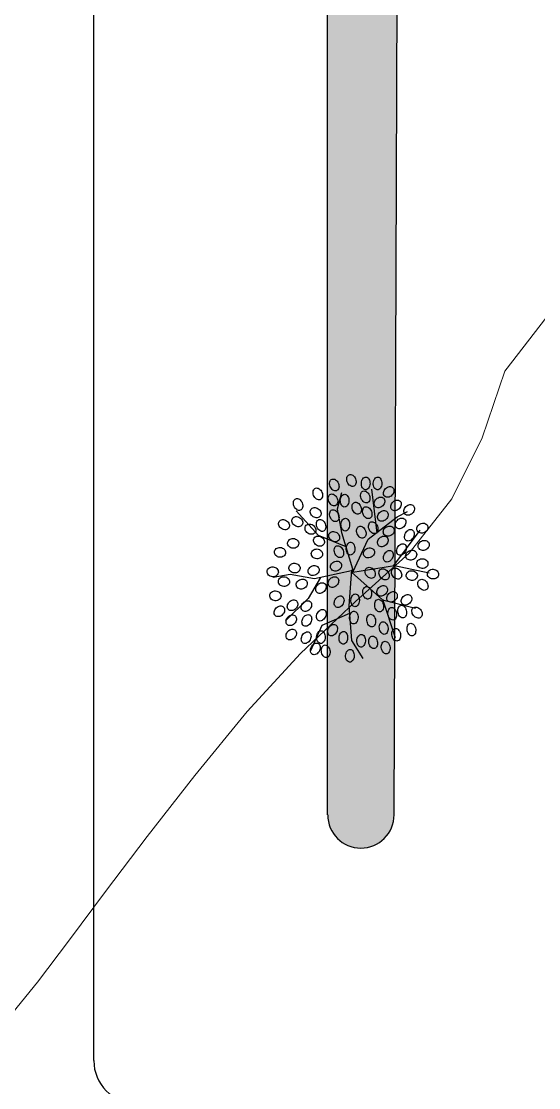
# Model space of a CAD drawing. Header units: inches. Extents: x 203 to 1065, y -1127 to 921.
# Drawn here: x 607.18 to 619.35, y 648.27 to 673.34 of the extents above; entities that cross this region are included whole.
import ezdxf

# ---------------------------------------------------------------- set-up
doc = ezdxf.new("R2010")
doc.units = ezdxf.units.IN
doc.header["$MEASUREMENT"] = 0
for name, color, linetype in [('calle', 3, 'Continuous'), ('CURVAS', 32, 'Continuous'), ('Vegetación', 102, 'Continuous')]:
    doc.layers.add(name, color=color, linetype=linetype)

# ---------------------------------------------------------------- blocks, each defined once
blk = doc.blocks.new('RB31')
for points in [[(-0.1644, 0.4265, 0.124565), (-0.1555, 0.4293, 0.105746), (-0.1475, 0.437, 0.086824), (-0.1428, 0.4474, 0.076963), (-0.1416, 0.4602, 0.076963), (-0.1443, 0.4728, 0.086824), (-0.1502, 0.4826, 0.105746), (-0.159, 0.4892, 0.124565), (-0.1682, 0.491, 0.124565), (-0.1772, 0.4882, 0.105746), (-0.1851, 0.4805, 0.086824), (-0.1898, 0.4701, 0.076963), (-0.191, 0.4573, 0.076963), (-0.1883, 0.4447, 0.086824), (-0.1825, 0.4349, 0.105746), (-0.1737, 0.4282, 0.124565)], [(-0.0961, 0.4265, 0.124565), (-0.0871, 0.4293, 0.105746), (-0.0792, 0.437, 0.086824), (-0.0745, 0.4474, 0.076963), (-0.0733, 0.4602, 0.076963), (-0.076, 0.4728, 0.086824), (-0.0818, 0.4826, 0.105746), (-0.0906, 0.4892, 0.124565), (-0.0999, 0.491, 0.124565), (-0.1088, 0.4882, 0.105746), (-0.1168, 0.4805, 0.086824), (-0.1215, 0.4701, 0.076963), (-0.1227, 0.4573, 0.076963), (-0.12, 0.4447, 0.086824), (-0.1141, 0.4349, 0.105746), (-0.1053, 0.4282, 0.124565)], [(-0.0332, 0.4465, 0.124565), (-0.0243, 0.4435, 0.105746), (-0.0134, 0.445, 0.086824), (-0.0035, 0.4507, 0.076963), (0.0051, 0.4604, 0.076963), (0.0103, 0.4721, 0.086824), (0.0113, 0.4835, 0.105746), (0.0081, 0.4941, 0.124565), (0.0016, 0.5009, 0.124565), (-0.0073, 0.5039, 0.105746), (-0.0182, 0.5024, 0.086824), (-0.0281, 0.4967, 0.076963), (-0.0366, 0.4871, 0.076963), (-0.0419, 0.4753, 0.086824), (-0.0429, 0.4639, 0.105746), (-0.0397, 0.4534, 0.124565)], [(-0.2034, 0.3982, 0.124565), (-0.2004, 0.4072, 0.105746), (-0.2019, 0.4181, 0.086824), (-0.2076, 0.428, 0.076963), (-0.2173, 0.4365, 0.076963), (-0.229, 0.4417, 0.086824), (-0.2404, 0.4427, 0.105746), (-0.251, 0.4395, 0.124565), (-0.2578, 0.4331, 0.124565), (-0.2608, 0.4242, 0.105746), (-0.2593, 0.4132, 0.086824), (-0.2536, 0.4033, 0.076963), (-0.244, 0.3948, 0.076963), (-0.2322, 0.3896, 0.086824), (-0.2208, 0.3886, 0.105746), (-0.2103, 0.3918, 0.124565)], [(0.0655, 0.4237, 0.124565), (0.0744, 0.4207, 0.105746), (0.0853, 0.4222, 0.086824), (0.0952, 0.4279, 0.076963), (0.1038, 0.4376, 0.076963), (0.109, 0.4494, 0.086824), (0.11, 0.4607, 0.105746), (0.1068, 0.4713, 0.124565), (0.1003, 0.4782, 0.124565), (0.0914, 0.4811, 0.105746), (0.0805, 0.4796, 0.086824), (0.0706, 0.4739, 0.076963), (0.0621, 0.4643, 0.076963), (0.0569, 0.4525, 0.086824), (0.0558, 0.4411, 0.105746), (0.059, 0.4306, 0.124565)], [(0.1604, 0.3781, 0.124565), (0.1693, 0.3752, 0.105746), (0.1802, 0.3767, 0.086824), (0.1901, 0.3824, 0.076963), (0.1987, 0.392, 0.076963), (0.2039, 0.4038, 0.086824), (0.2049, 0.4152, 0.105746), (0.2017, 0.4257, 0.124565), (0.1952, 0.4326, 0.124565), (0.1863, 0.4356, 0.105746), (0.1754, 0.4341, 0.086824), (0.1655, 0.4284, 0.076963), (0.157, 0.4187, 0.076963), (0.1518, 0.4069, 0.086824), (0.1507, 0.3956, 0.105746), (0.1539, 0.385, 0.124565)], [(-0.1503, 0.3451, 0.124565), (-0.1473, 0.354, 0.105746), (-0.1488, 0.3649, 0.086824), (-0.1545, 0.3748, 0.076963), (-0.1641, 0.3833, 0.076963), (-0.1759, 0.3885, 0.086824), (-0.1873, 0.3896, 0.105746), (-0.1978, 0.3864, 0.124565), (-0.2047, 0.3799, 0.124565), (-0.2077, 0.371, 0.105746), (-0.2062, 0.3601, 0.086824), (-0.2005, 0.3502, 0.076963), (-0.1908, 0.3416, 0.076963), (-0.1791, 0.3364, 0.086824), (-0.1677, 0.3354, 0.105746), (-0.1571, 0.3386, 0.124565)], [(-0.1129, 0.3629, 0.124565), (-0.104, 0.36, 0.105746), (-0.0931, 0.3615, 0.086824), (-0.0832, 0.3672, 0.076963), (-0.0747, 0.3768, 0.076963), (-0.0695, 0.3886, 0.086824), (-0.0684, 0.4, 0.105746), (-0.0717, 0.4105, 0.124565), (-0.0781, 0.4174, 0.124565), (-0.087, 0.4204, 0.105746), (-0.0979, 0.4189, 0.086824), (-0.1079, 0.4132, 0.076963), (-0.1164, 0.4035, 0.076963), (-0.1216, 0.3917, 0.086824), (-0.1226, 0.3804, 0.105746), (-0.1194, 0.3698, 0.124565)], [(0.0254, 0.3391, 0.124565), (0.0344, 0.342, 0.105746), (0.0423, 0.3496, 0.086824), (0.047, 0.36, 0.076963), (0.0482, 0.3728, 0.076963), (0.0455, 0.3854, 0.086824), (0.0396, 0.3952, 0.105746), (0.0308, 0.4019, 0.124565), (0.0216, 0.4037, 0.124565), (0.0126, 0.4008, 0.105746), (0.0047, 0.3932, 0.086824), (0, 0.3827, 0.076963), (-0.0012, 0.3699, 0.076963), (0.0015, 0.3573, 0.086824), (0.0074, 0.3475, 0.105746), (0.0162, 0.3409, 0.124565)], [(0.0731, 0.3478, 0.124565), (0.082, 0.3448, 0.105746), (0.0929, 0.3463, 0.086824), (0.1028, 0.352, 0.076963), (0.1113, 0.3616, 0.076963), (0.1166, 0.3734, 0.086824), (0.1176, 0.3848, 0.105746), (0.1144, 0.3953, 0.124565), (0.1079, 0.4022, 0.124565), (0.099, 0.4052, 0.105746), (0.0881, 0.4037, 0.086824), (0.0782, 0.398, 0.076963), (0.0696, 0.3883, 0.076963), (0.0644, 0.3766, 0.086824), (0.0634, 0.3652, 0.105746), (0.0666, 0.3546, 0.124565)], [(0.2743, 0.325, 0.124565), (0.2832, 0.322, 0.105746), (0.2941, 0.3235, 0.086824), (0.304, 0.3292, 0.076963), (0.3126, 0.3388, 0.076963), (0.3178, 0.3506, 0.086824), (0.3188, 0.362, 0.105746), (0.3156, 0.3725, 0.124565), (0.3091, 0.3794, 0.124565), (0.3002, 0.3824, 0.105746), (0.2893, 0.3809, 0.086824), (0.2794, 0.3752, 0.076963), (0.2708, 0.3655, 0.076963), (0.2656, 0.3538, 0.086824), (0.2646, 0.3424, 0.105746), (0.2678, 0.3318, 0.124565)], [(-0.3211, 0.3071, 0.124565), (-0.3181, 0.316, 0.105746), (-0.3196, 0.3269, 0.086824), (-0.3253, 0.3368, 0.076963), (-0.335, 0.3454, 0.076963), (-0.3467, 0.3506, 0.086824), (-0.3581, 0.3516, 0.105746), (-0.3687, 0.3484, 0.124565), (-0.3755, 0.3419, 0.124565), (-0.3785, 0.333, 0.105746), (-0.377, 0.3221, 0.086824), (-0.3713, 0.3122, 0.076963), (-0.3617, 0.3037, 0.076963), (-0.3499, 0.2985, 0.086824), (-0.3385, 0.2974, 0.105746), (-0.3279, 0.3006, 0.124565)], [(-0.2452, 0.3299, 0.124565), (-0.2422, 0.3388, 0.105746), (-0.2437, 0.3497, 0.086824), (-0.2494, 0.3596, 0.076963), (-0.259, 0.3682, 0.076963), (-0.2708, 0.3734, 0.086824), (-0.2822, 0.3744, 0.105746), (-0.2927, 0.3712, 0.124565), (-0.2996, 0.3647, 0.124565), (-0.3026, 0.3558, 0.105746), (-0.3011, 0.3449, 0.086824), (-0.2954, 0.335, 0.076963), (-0.2857, 0.3264, 0.076963), (-0.274, 0.3212, 0.086824), (-0.2626, 0.3202, 0.105746), (-0.252, 0.3234, 0.124565)], [(-0.1243, 0.2832, 0.124565), (-0.1154, 0.2802, 0.105746), (-0.1045, 0.2817, 0.086824), (-0.0946, 0.2874, 0.076963), (-0.0861, 0.2971, 0.076963), (-0.0809, 0.3088, 0.086824), (-0.0798, 0.3202, 0.105746), (-0.083, 0.3308, 0.124565), (-0.0895, 0.3376, 0.124565), (-0.0984, 0.3406, 0.105746), (-0.1093, 0.3391, 0.086824), (-0.1192, 0.3334, 0.076963), (-0.1278, 0.3238, 0.076963), (-0.133, 0.312, 0.086824), (-0.134, 0.3006, 0.105746), (-0.1308, 0.29, 0.124565)], [(-0.0636, 0.306, 0.124565), (-0.0547, 0.303, 0.105746), (-0.0437, 0.3045, 0.086824), (-0.0338, 0.3102, 0.076963), (-0.0253, 0.3198, 0.076963), (-0.0201, 0.3316, 0.086824), (-0.0191, 0.343, 0.105746), (-0.0223, 0.3536, 0.124565), (-0.0287, 0.3604, 0.124565), (-0.0377, 0.3634, 0.105746), (-0.0486, 0.3619, 0.086824), (-0.0585, 0.3562, 0.076963), (-0.067, 0.3465, 0.076963), (-0.0722, 0.3348, 0.086824), (-0.0732, 0.3234, 0.105746), (-0.07, 0.3128, 0.124565)], [(0.0655, 0.268, 0.124565), (0.0744, 0.265, 0.105746), (0.0853, 0.2665, 0.086824), (0.0952, 0.2722, 0.076963), (0.1038, 0.2819, 0.076963), (0.109, 0.2936, 0.086824), (0.11, 0.305, 0.105746), (0.1068, 0.3156, 0.124565), (0.1003, 0.3224, 0.124565), (0.0914, 0.3254, 0.105746), (0.0805, 0.3239, 0.086824), (0.0706, 0.3182, 0.076963), (0.0621, 0.3086, 0.076963), (0.0569, 0.2968, 0.086824), (0.0558, 0.2854, 0.105746), (0.059, 0.2749, 0.124565)], [(0.1598, 0.2988, 0.124565), (0.1653, 0.2911, 0.105746), (0.175, 0.2859, 0.086824), (0.1864, 0.2847, 0.076963), (0.1989, 0.2875, 0.076963), (0.2101, 0.2939, 0.086824), (0.2176, 0.3026, 0.105746), (0.2212, 0.313, 0.124565), (0.22, 0.3223, 0.124565), (0.2146, 0.33, 0.105746), (0.2048, 0.3352, 0.086824), (0.1935, 0.3364, 0.076963), (0.1809, 0.3336, 0.076963), (0.1698, 0.3271, 0.086824), (0.1623, 0.3185, 0.105746), (0.1586, 0.3081, 0.124565)], [(-0.2717, 0.2387, 0.124565), (-0.2688, 0.2476, 0.105746), (-0.2703, 0.2586, 0.086824), (-0.276, 0.2685, 0.076963), (-0.2856, 0.277, 0.076963), (-0.2974, 0.2822, 0.086824), (-0.3088, 0.2832, 0.105746), (-0.3193, 0.28, 0.124565), (-0.3262, 0.2736, 0.124565), (-0.3292, 0.2647, 0.105746), (-0.3276, 0.2537, 0.086824), (-0.322, 0.2438, 0.076963), (-0.3123, 0.2353, 0.076963), (-0.3005, 0.2301, 0.086824), (-0.2891, 0.2291, 0.105746), (-0.2786, 0.2323, 0.124565)], [(-0.1692, 0.2767, 0.124565), (-0.1663, 0.2856, 0.105746), (-0.1678, 0.2965, 0.086824), (-0.1735, 0.3065, 0.076963), (-0.1831, 0.315, 0.076963), (-0.1949, 0.3202, 0.086824), (-0.2063, 0.3212, 0.105746), (-0.2168, 0.318, 0.124565), (-0.2237, 0.3116, 0.124565), (-0.2267, 0.3026, 0.105746), (-0.2251, 0.2917, 0.086824), (-0.2195, 0.2818, 0.076963), (-0.2098, 0.2733, 0.076963), (-0.198, 0.2681, 0.086824), (-0.1867, 0.2671, 0.105746), (-0.1761, 0.2703, 0.124565)], [(0.0216, 0.2176, 0.124565), (0.0306, 0.2204, 0.105746), (0.0385, 0.2281, 0.086824), (0.0432, 0.2385, 0.076963), (0.0444, 0.2513, 0.076963), (0.0417, 0.2639, 0.086824), (0.0358, 0.2737, 0.105746), (0.027, 0.2803, 0.124565), (0.0178, 0.2821, 0.124565), (0.0088, 0.2793, 0.105746), (0.0009, 0.2716, 0.086824), (-0.0038, 0.2612, 0.076963), (-0.005, 0.2484, 0.076963), (-0.0023, 0.2358, 0.086824), (0.0036, 0.226, 0.105746), (0.0124, 0.2193, 0.124565)], [(0.1414, 0.2186, 0.124565), (0.1503, 0.2156, 0.105746), (0.1612, 0.2171, 0.086824), (0.1712, 0.2228, 0.076963), (0.1797, 0.2325, 0.076963), (0.1849, 0.2443, 0.086824), (0.1859, 0.2556, 0.105746), (0.1827, 0.2662, 0.124565), (0.1763, 0.2731, 0.124565), (0.1673, 0.276, 0.105746), (0.1564, 0.2745, 0.086824), (0.1465, 0.2688, 0.076963), (0.138, 0.2592, 0.076963), (0.1328, 0.2474, 0.086824), (0.1318, 0.236, 0.105746), (0.135, 0.2255, 0.124565)], [(0.2661, 0.2532, 0.124565), (0.2716, 0.2455, 0.105746), (0.2813, 0.2403, 0.086824), (0.2927, 0.2391, 0.076963), (0.3052, 0.2419, 0.076963), (0.3164, 0.2484, 0.086824), (0.3239, 0.257, 0.105746), (0.3275, 0.2674, 0.124565), (0.3263, 0.2767, 0.124565), (0.3208, 0.2844, 0.105746), (0.3111, 0.2896, 0.086824), (0.2998, 0.2908, 0.076963), (0.2872, 0.288, 0.076963), (0.2761, 0.2815, 0.086824), (0.2686, 0.2729, 0.105746), (0.2649, 0.2625, 0.124565)], [(0.342, 0.238, 0.124565), (0.3475, 0.2303, 0.105746), (0.3572, 0.2251, 0.086824), (0.3686, 0.2239, 0.076963), (0.3812, 0.2267, 0.076963), (0.3923, 0.2332, 0.086824), (0.3998, 0.2418, 0.105746), (0.4034, 0.2522, 0.124565), (0.4022, 0.2615, 0.124565), (0.3968, 0.2692, 0.105746), (0.387, 0.2744, 0.086824), (0.3757, 0.2756, 0.076963), (0.3631, 0.2728, 0.076963), (0.352, 0.2663, 0.086824), (0.3445, 0.2577, 0.105746), (0.3409, 0.2473, 0.124565)], [(-0.3932, 0.2239, 0.124565), (-0.3931, 0.2333, 0.105746), (-0.3979, 0.2432, 0.086824), (-0.4064, 0.2509, 0.076963), (-0.4182, 0.256, 0.076963), (-0.431, 0.2573, 0.086824), (-0.4422, 0.2548, 0.105746), (-0.4512, 0.2485, 0.124565), (-0.4557, 0.2402, 0.124565), (-0.4558, 0.2308, 0.105746), (-0.451, 0.2209, 0.086824), (-0.4425, 0.2132, 0.076963), (-0.4307, 0.2081, 0.076963), (-0.4179, 0.2068, 0.086824), (-0.4068, 0.2094, 0.105746), (-0.3977, 0.2157, 0.124565)], [(-0.3292, 0.171, 0.124565), (-0.3236, 0.1786, 0.105746), (-0.3217, 0.1895, 0.086824), (-0.324, 0.2007, 0.076963), (-0.3306, 0.2117, 0.076963), (-0.3402, 0.2203, 0.086824), (-0.3507, 0.2248, 0.105746), (-0.3617, 0.225, 0.124565), (-0.3702, 0.221, 0.124565), (-0.3758, 0.2135, 0.105746), (-0.3778, 0.2026, 0.086824), (-0.3754, 0.1914, 0.076963), (-0.3689, 0.1803, 0.076963), (-0.3593, 0.1717, 0.086824), (-0.3488, 0.1673, 0.105746), (-0.3377, 0.167, 0.124565)], [(-0.1996, 0.2087, 0.124565), (-0.1995, 0.2181, 0.105746), (-0.2043, 0.228, 0.086824), (-0.2128, 0.2357, 0.076963), (-0.2246, 0.2408, 0.076963), (-0.2374, 0.2421, 0.086824), (-0.2485, 0.2396, 0.105746), (-0.2576, 0.2333, 0.124565), (-0.2621, 0.225, 0.124565), (-0.2622, 0.2156, 0.105746), (-0.2574, 0.2057, 0.086824), (-0.2489, 0.198, 0.076963), (-0.2371, 0.1929, 0.076963), (-0.2243, 0.1916, 0.086824), (-0.2132, 0.1942, 0.105746), (-0.2041, 0.2005, 0.124565)], [(-0.1585, 0.2072, 0.124565), (-0.1496, 0.2043, 0.105746), (-0.1387, 0.2058, 0.086824), (-0.1287, 0.2114, 0.076963), (-0.1202, 0.2211, 0.076963), (-0.115, 0.2329, 0.086824), (-0.114, 0.2443, 0.105746), (-0.1172, 0.2548, 0.124565), (-0.1236, 0.2617, 0.124565), (-0.1326, 0.2646, 0.105746), (-0.1435, 0.2631, 0.086824), (-0.1534, 0.2574, 0.076963), (-0.1619, 0.2478, 0.076963), (-0.1671, 0.236, 0.086824), (-0.1681, 0.2246, 0.105746), (-0.1649, 0.2141, 0.124565)], [(-0.0902, 0.1844, 0.124565), (-0.0812, 0.1815, 0.105746), (-0.0703, 0.183, 0.086824), (-0.0604, 0.1887, 0.076963), (-0.0519, 0.1983, 0.076963), (-0.0467, 0.2101, 0.086824), (-0.0457, 0.2215, 0.105746), (-0.0489, 0.232, 0.124565), (-0.0553, 0.2389, 0.124565), (-0.0642, 0.2419, 0.105746), (-0.0752, 0.2403, 0.086824), (-0.0851, 0.2347, 0.076963), (-0.0936, 0.225, 0.076963), (-0.0988, 0.2132, 0.086824), (-0.0998, 0.2018, 0.105746), (-0.0966, 0.1913, 0.124565)], [(0.1902, 0.2152, 0.124565), (0.1957, 0.2075, 0.105746), (0.2054, 0.2023, 0.086824), (0.2167, 0.2011, 0.076963), (0.2293, 0.2039, 0.076963), (0.2404, 0.2104, 0.086824), (0.248, 0.219, 0.105746), (0.2516, 0.2294, 0.124565), (0.2504, 0.2387, 0.124565), (0.2449, 0.2464, 0.105746), (0.2352, 0.2516, 0.086824), (0.2238, 0.2528, 0.076963), (0.2113, 0.25, 0.076963), (0.2001, 0.2436, 0.086824), (0.1926, 0.2349, 0.105746), (0.189, 0.2245, 0.124565)], [(-0.4008, 0.1365, 0.124565), (-0.4007, 0.146, 0.105746), (-0.4055, 0.1559, 0.086824), (-0.414, 0.1636, 0.076963), (-0.4258, 0.1687, 0.076963), (-0.4386, 0.17, 0.086824), (-0.4497, 0.1674, 0.105746), (-0.4588, 0.1611, 0.124565), (-0.4633, 0.1529, 0.124565), (-0.4634, 0.1435, 0.105746), (-0.4586, 0.1335, 0.086824), (-0.4501, 0.1259, 0.076963), (-0.4383, 0.1208, 0.076963), (-0.4255, 0.1194, 0.086824), (-0.4144, 0.122, 0.105746), (-0.4053, 0.1283, 0.124565)], [(-0.1692, 0.1476, 0.124565), (-0.1663, 0.1565, 0.105746), (-0.1678, 0.1674, 0.086824), (-0.1735, 0.1773, 0.076963), (-0.1831, 0.1858, 0.076963), (-0.1949, 0.191, 0.086824), (-0.2063, 0.1921, 0.105746), (-0.2168, 0.1889, 0.124565), (-0.2237, 0.1824, 0.124565), (-0.2267, 0.1735, 0.105746), (-0.2251, 0.1626, 0.086824), (-0.2195, 0.1527, 0.076963), (-0.2098, 0.1441, 0.076963), (-0.198, 0.1389, 0.086824), (-0.1867, 0.1379, 0.105746), (-0.1761, 0.1411, 0.124565)], [(0.0535, 0.1772, 0.124565), (0.059, 0.1696, 0.105746), (0.0687, 0.1644, 0.086824), (0.0801, 0.1631, 0.076963), (0.0926, 0.1659, 0.076963), (0.1038, 0.1724, 0.086824), (0.1113, 0.181, 0.105746), (0.1149, 0.1914, 0.124565), (0.1137, 0.2008, 0.124565), (0.1083, 0.2084, 0.105746), (0.0985, 0.2136, 0.086824), (0.0872, 0.2148, 0.076963), (0.0746, 0.212, 0.076963), (0.0635, 0.2056, 0.086824), (0.056, 0.197, 0.105746), (0.0524, 0.1865, 0.124565)], [(0.1408, 0.1544, 0.124565), (0.1463, 0.1468, 0.105746), (0.156, 0.1416, 0.086824), (0.1674, 0.1403, 0.076963), (0.18, 0.1431, 0.076963), (0.1911, 0.1496, 0.086824), (0.1986, 0.1582, 0.105746), (0.2022, 0.1686, 0.124565), (0.201, 0.178, 0.124565), (0.1956, 0.1856, 0.105746), (0.1858, 0.1908, 0.086824), (0.1745, 0.1921, 0.076963), (0.1619, 0.1893, 0.076963), (0.1508, 0.1828, 0.086824), (0.1433, 0.1742, 0.105746), (0.1397, 0.1638, 0.124565)], [(0.2873, 0.1531, 0.124565), (0.2902, 0.1441, 0.105746), (0.2978, 0.1362, 0.086824), (0.3082, 0.1315, 0.076963), (0.3211, 0.1303, 0.076963), (0.3336, 0.133, 0.086824), (0.3435, 0.1388, 0.105746), (0.3501, 0.1476, 0.124565), (0.3519, 0.1569, 0.124565), (0.349, 0.1658, 0.105746), (0.3414, 0.1738, 0.086824), (0.331, 0.1785, 0.076963), (0.3182, 0.1797, 0.076963), (0.3056, 0.177, 0.086824), (0.2958, 0.1711, 0.105746), (0.2891, 0.1623, 0.124565)], [(-0.3287, 0.0872, 0.124565), (-0.3286, 0.0966, 0.105746), (-0.3334, 0.1065, 0.086824), (-0.3419, 0.1142, 0.076963), (-0.3537, 0.1193, 0.076963), (-0.3665, 0.1206, 0.086824), (-0.3776, 0.1181, 0.105746), (-0.3867, 0.1117, 0.124565), (-0.3912, 0.1035, 0.124565), (-0.3913, 0.0941, 0.105746), (-0.3865, 0.0842, 0.086824), (-0.378, 0.0765, 0.076963), (-0.3662, 0.0714, 0.076963), (-0.3534, 0.0701, 0.086824), (-0.3422, 0.0726, 0.105746), (-0.3332, 0.0789, 0.124565)], [(-0.2837, 0.0989, 0.124565), (-0.2781, 0.1064, 0.105746), (-0.2761, 0.1173, 0.086824), (-0.2785, 0.1285, 0.076963), (-0.285, 0.1396, 0.076963), (-0.2946, 0.1482, 0.086824), (-0.3051, 0.1526, 0.105746), (-0.3162, 0.1529, 0.124565), (-0.3247, 0.1489, 0.124565), (-0.3303, 0.1413, 0.105746), (-0.3322, 0.1304, 0.086824), (-0.3299, 0.1192, 0.076963), (-0.3233, 0.1082, 0.076963), (-0.3137, 0.0996, 0.086824), (-0.3032, 0.0951, 0.105746), (-0.2922, 0.0949, 0.124565)], [(-0.2077, 0.0647, 0.124565), (-0.2022, 0.0723, 0.105746), (-0.2002, 0.0831, 0.086824), (-0.2026, 0.0943, 0.076963), (-0.2091, 0.1054, 0.076963), (-0.2187, 0.114, 0.086824), (-0.2292, 0.1185, 0.105746), (-0.2402, 0.1187, 0.124565), (-0.2487, 0.1147, 0.124565), (-0.2543, 0.1071, 0.105746), (-0.2563, 0.0962, 0.086824), (-0.2539, 0.0851, 0.076963), (-0.2474, 0.074, 0.076963), (-0.2378, 0.0654, 0.086824), (-0.2273, 0.0609, 0.105746), (-0.2163, 0.0607, 0.124565)], [(-0.0857, 0.0986, 0.124565), (-0.0856, 0.108, 0.105746), (-0.0904, 0.1179, 0.086824), (-0.0989, 0.1256, 0.076963), (-0.1107, 0.1307, 0.076963), (-0.1235, 0.132, 0.086824), (-0.1347, 0.1294, 0.105746), (-0.1437, 0.1231, 0.124565), (-0.1482, 0.1149, 0.124565), (-0.1483, 0.1055, 0.105746), (-0.1435, 0.0956, 0.086824), (-0.135, 0.0879, 0.076963), (-0.1232, 0.0828, 0.076963), (-0.1104, 0.0815, 0.086824), (-0.0993, 0.084, 0.105746), (-0.0902, 0.0903, 0.124565)], [(-0.0088, 0.096, 0.124565), (0.0002, 0.0989, 0.105746), (0.0081, 0.1065, 0.086824), (0.0128, 0.1169, 0.076963), (0.014, 0.1298, 0.076963), (0.0113, 0.1423, 0.086824), (0.0055, 0.1522, 0.105746), (-0.0033, 0.1588, 0.124565), (-0.0126, 0.1606, 0.124565), (-0.0215, 0.1577, 0.105746), (-0.0295, 0.1501, 0.086824), (-0.0342, 0.1397, 0.076963), (-0.0354, 0.1269, 0.076963), (-0.0327, 0.1143, 0.086824), (-0.0268, 0.1045, 0.105746), (-0.018, 0.0978, 0.124565)], [(0.0389, 0.0857, 0.124565), (0.0478, 0.0827, 0.105746), (0.0588, 0.0842, 0.086824), (0.0687, 0.0899, 0.076963), (0.0772, 0.0996, 0.076963), (0.0824, 0.1113, 0.086824), (0.0834, 0.1227, 0.105746), (0.0802, 0.1333, 0.124565), (0.0738, 0.1401, 0.124565), (0.0648, 0.1431, 0.105746), (0.0539, 0.1416, 0.086824), (0.044, 0.1359, 0.076963), (0.0355, 0.1263, 0.076963), (0.0303, 0.1145, 0.086824), (0.0293, 0.1031, 0.105746), (0.0325, 0.0925, 0.124565)], [(0.1507, 0.0999, 0.124565), (0.1535, 0.0909, 0.105746), (0.1612, 0.083, 0.086824), (0.1716, 0.0783, 0.076963), (0.1844, 0.0771, 0.076963), (0.197, 0.0798, 0.086824), (0.2068, 0.0857, 0.105746), (0.2134, 0.0945, 0.124565), (0.2152, 0.1037, 0.124565), (0.2124, 0.1127, 0.105746), (0.2047, 0.1206, 0.086824), (0.1943, 0.1253, 0.076963), (0.1815, 0.1265, 0.076963), (0.1689, 0.1238, 0.086824), (0.1591, 0.1179, 0.105746), (0.1524, 0.1091, 0.124565)], [(0.3633, 0.1075, 0.124565), (0.3661, 0.0985, 0.105746), (0.3737, 0.0906, 0.086824), (0.3842, 0.0859, 0.076963), (0.397, 0.0847, 0.076963), (0.4096, 0.0874, 0.086824), (0.4194, 0.0933, 0.105746), (0.426, 0.1021, 0.124565), (0.4278, 0.1113, 0.124565), (0.425, 0.1203, 0.105746), (0.4173, 0.1282, 0.086824), (0.4069, 0.1329, 0.076963), (0.3941, 0.1341, 0.076963), (0.3815, 0.1314, 0.086824), (0.3717, 0.1255, 0.105746), (0.365, 0.1167, 0.124565)], [(-0.3922, 0.0543, 0.124565), (-0.395, 0.0633, 0.105746), (-0.4027, 0.0712, 0.086824), (-0.4131, 0.0759, 0.076963), (-0.4259, 0.0771, 0.076963), (-0.4385, 0.0744, 0.086824), (-0.4483, 0.0686, 0.105746), (-0.455, 0.0598, 0.124565), (-0.4567, 0.0505, 0.124565), (-0.4539, 0.0416, 0.105746), (-0.4462, 0.0336, 0.086824), (-0.4358, 0.0289, 0.076963), (-0.423, 0.0277, 0.076963), (-0.4104, 0.0304, 0.086824), (-0.4006, 0.0363, 0.105746), (-0.394, 0.0451, 0.124565)], [(0.0416, 0.0481, 0.124565), (0.0415, 0.0387, 0.105746), (0.0463, 0.0287, 0.086824), (0.0548, 0.0211, 0.076963), (0.0666, 0.0159, 0.076963), (0.0794, 0.0146, 0.086824), (0.0906, 0.0172, 0.105746), (0.0996, 0.0235, 0.124565), (0.1041, 0.0317, 0.124565), (0.1042, 0.0411, 0.105746), (0.0994, 0.0511, 0.086824), (0.0909, 0.0587, 0.076963), (0.0791, 0.0639, 0.076963), (0.0663, 0.0652, 0.086824), (0.0552, 0.0626, 0.105746), (0.0461, 0.0563, 0.124565)], [(0.2797, 0.0277, 0.124565), (0.2826, 0.0188, 0.105746), (0.2902, 0.0108, 0.086824), (0.3007, 0.0061, 0.076963), (0.3135, 0.0049, 0.076963), (0.3261, 0.0076, 0.086824), (0.3359, 0.0135, 0.105746), (0.3425, 0.0223, 0.124565), (0.3443, 0.0315, 0.124565), (0.3414, 0.0405, 0.105746), (0.3338, 0.0485, 0.086824), (0.3234, 0.0531, 0.076963), (0.3106, 0.0544, 0.076963), (0.298, 0.0516, 0.086824), (0.2882, 0.0458, 0.105746), (0.2815, 0.037, 0.124565)], [(-0.4529, 0.0012, 0.124565), (-0.4558, 0.0101, 0.105746), (-0.4634, 0.0181, 0.086824), (-0.4738, 0.0228, 0.076963), (-0.4866, 0.024, 0.076963), (-0.4992, 0.0213, 0.086824), (-0.509, 0.0154, 0.105746), (-0.5157, 0.0066, 0.124565), (-0.5175, -0.0026, 0.124565), (-0.5146, -0.0116, 0.105746), (-0.507, -0.0196, 0.086824), (-0.4966, -0.0242, 0.076963), (-0.4837, -0.0255, 0.076963), (-0.4712, -0.0228, 0.086824), (-0.4613, -0.0169, 0.105746), (-0.4547, -0.0081, 0.124565)], [(-0.3314, -0.0064, 0.124565), (-0.3343, 0.0025, 0.105746), (-0.3419, 0.0105, 0.086824), (-0.3524, 0.0152, 0.076963), (-0.3652, 0.0164, 0.076963), (-0.3778, 0.0137, 0.086824), (-0.3876, 0.0078, 0.105746), (-0.3942, -0.001, 0.124565), (-0.396, -0.0102, 0.124565), (-0.3931, -0.0192, 0.105746), (-0.3855, -0.0272, 0.086824), (-0.3751, -0.0318, 0.076963), (-0.3623, -0.0331, 0.076963), (-0.3497, -0.0303, 0.086824), (-0.3399, -0.0245, 0.105746), (-0.3332, -0.0157, 0.124565)], [(-0.2507, 0.0224, 0.124565), (-0.2583, 0.028, 0.105746), (-0.2692, 0.0299, 0.086824), (-0.2804, 0.0276, 0.076963), (-0.2914, 0.0211, 0.076963), (-0.3, 0.0115, 0.086824), (-0.3045, 0.0009, 0.105746), (-0.3047, -0.0101, 0.124565), (-0.3007, -0.0186, 0.124565), (-0.2932, -0.0242, 0.105746), (-0.2823, -0.0261, 0.086824), (-0.2711, -0.0238, 0.076963), (-0.26, -0.0172, 0.076963), (-0.2514, -0.0076, 0.086824), (-0.247, 0.0029, 0.105746), (-0.2467, 0.0139, 0.124565)], [(-0.1786, 0.0186, 0.124565), (-0.1862, 0.0242, 0.105746), (-0.197, 0.0261, 0.086824), (-0.2082, 0.0238, 0.076963), (-0.2193, 0.0173, 0.076963), (-0.2279, 0.0077, 0.086824), (-0.2324, -0.0028, 0.105746), (-0.2326, -0.0139, 0.124565), (-0.2286, -0.0224, 0.124565), (-0.221, -0.028, 0.105746), (-0.2102, -0.0299, 0.086824), (-0.199, -0.0276, 0.076963), (-0.1879, -0.021, 0.076963), (-0.1793, -0.0114, 0.086824), (-0.1748, -0.0009, 0.105746), (-0.1746, 0.0101, 0.124565)], [(-0.0989, 0.0262, 0.124565), (-0.1065, 0.0318, 0.105746), (-0.1173, 0.0337, 0.086824), (-0.1285, 0.0314, 0.076963), (-0.1396, 0.0249, 0.076963), (-0.1482, 0.0153, 0.086824), (-0.1527, 0.0047, 0.105746), (-0.1529, -0.0063, 0.124565), (-0.1489, -0.0148, 0.124565), (-0.1413, -0.0204, 0.105746), (-0.1305, -0.0223, 0.086824), (-0.1193, -0.02, 0.076963), (-0.1082, -0.0134, 0.076963), (-0.0996, -0.0038, 0.086824), (-0.0951, 0.0067, 0.105746), (-0.0949, 0.0177, 0.124565)], [(0.1707, 0.0253, 0.124565), (0.1706, 0.0159, 0.105746), (0.1754, 0.0059, 0.086824), (0.1839, -0.0017, 0.076963), (0.1957, -0.0068, 0.076963), (0.2085, -0.0082, 0.086824), (0.2196, -0.0056, 0.105746), (0.2287, 0.0007, 0.124565), (0.2332, 0.0089, 0.124565), (0.2333, 0.0184, 0.105746), (0.2285, 0.0283, 0.086824), (0.22, 0.0359, 0.076963), (0.2082, 0.0411, 0.076963), (0.1954, 0.0424, 0.086824), (0.1842, 0.0398, 0.105746), (0.1752, 0.0335, 0.124565)], [(0.405, 0.0087, 0.124565), (0.4079, -0.0002, 0.105746), (0.4155, -0.0082, 0.086824), (0.4259, -0.0129, 0.076963), (0.4387, -0.0141, 0.076963), (0.4513, -0.0114, 0.086824), (0.4611, -0.0055, 0.105746), (0.4678, 0.0033, 0.124565), (0.4696, 0.0125, 0.124565), (0.4667, 0.0215, 0.105746), (0.4591, 0.0295, 0.086824), (0.4487, 0.0341, 0.076963), (0.4358, 0.0354, 0.076963), (0.4233, 0.0327, 0.086824), (0.4134, 0.0268, 0.105746), (0.4068, 0.018, 0.124565)], [(-0.4026, -0.0346, 0.124565), (-0.4102, -0.029, 0.105746), (-0.421, -0.027, 0.086824), (-0.4322, -0.0294, 0.076963), (-0.4433, -0.0359, 0.076963), (-0.4519, -0.0455, 0.086824), (-0.4564, -0.056, 0.105746), (-0.4566, -0.0671, 0.124565), (-0.4526, -0.0756, 0.124565), (-0.445, -0.0811, 0.105746), (-0.4342, -0.0831, 0.086824), (-0.423, -0.0807, 0.076963), (-0.4119, -0.0742, 0.076963), (-0.4033, -0.0646, 0.086824), (-0.3988, -0.0541, 0.105746), (-0.3986, -0.0431, 0.124565)], [(0.0606, -0.0237, 0.124565), (0.0576, -0.0326, 0.105746), (0.0591, -0.0436, 0.086824), (0.0648, -0.0535, 0.076963), (0.0745, -0.062, 0.076963), (0.0862, -0.0672, 0.086824), (0.0976, -0.0682, 0.105746), (0.1082, -0.065, 0.124565), (0.115, -0.0586, 0.124565), (0.118, -0.0497, 0.105746), (0.1165, -0.0387, 0.086824), (0.1108, -0.0288, 0.076963), (0.1012, -0.0203, 0.076963), (0.0894, -0.0151, 0.086824), (0.078, -0.0141, 0.105746), (0.0675, -0.0173, 0.124565)], [(0.1327, -0.0541, 0.124565), (0.1297, -0.063, 0.105746), (0.1313, -0.074, 0.086824), (0.1369, -0.0839, 0.076963), (0.1466, -0.0924, 0.076963), (0.1584, -0.0976, 0.086824), (0.1698, -0.0986, 0.105746), (0.1803, -0.0954, 0.124565), (0.1872, -0.089, 0.124565), (0.1901, -0.08, 0.105746), (0.1886, -0.0691, 0.086824), (0.1829, -0.0592, 0.076963), (0.1733, -0.0507, 0.076963), (0.1615, -0.0455, 0.086824), (0.1501, -0.0445, 0.105746), (0.1396, -0.0477, 0.124565)], [(0.239, -0.0431, 0.124565), (0.2389, -0.0525, 0.105746), (0.2437, -0.0624, 0.086824), (0.2522, -0.0701, 0.076963), (0.264, -0.0752, 0.076963), (0.2768, -0.0765, 0.086824), (0.288, -0.074, 0.105746), (0.297, -0.0677, 0.124565), (0.3015, -0.0594, 0.124565), (0.3016, -0.05, 0.105746), (0.2968, -0.0401, 0.086824), (0.2883, -0.0324, 0.076963), (0.2765, -0.0273, 0.076963), (0.2637, -0.026, 0.086824), (0.2526, -0.0285, 0.105746), (0.2435, -0.0349, 0.124565)], [(0.3405, -0.0406, 0.124565), (0.3433, -0.0496, 0.105746), (0.351, -0.0575, 0.086824), (0.3614, -0.0622, 0.076963), (0.3742, -0.0634, 0.076963), (0.3868, -0.0607, 0.086824), (0.3966, -0.0549, 0.105746), (0.4033, -0.0461, 0.124565), (0.405, -0.0368, 0.124565), (0.4022, -0.0279, 0.105746), (0.3945, -0.0199, 0.086824), (0.3841, -0.0152, 0.076963), (0.3713, -0.014, 0.076963), (0.3587, -0.0167, 0.086824), (0.3489, -0.0226, 0.105746), (0.3423, -0.0314, 0.124565)], [(-0.3059, -0.1487, 0.124565), (-0.3029, -0.1398, 0.105746), (-0.3044, -0.1288, 0.086824), (-0.3101, -0.1189, 0.076963), (-0.3198, -0.1104, 0.076963), (-0.3315, -0.1052, 0.086824), (-0.3429, -0.1042, 0.105746), (-0.3535, -0.1074, 0.124565), (-0.3603, -0.1138, 0.124565), (-0.3633, -0.1228, 0.105746), (-0.3618, -0.1337, 0.086824), (-0.3561, -0.1436, 0.076963), (-0.3465, -0.1521, 0.076963), (-0.3347, -0.1573, 0.086824), (-0.3233, -0.1583, 0.105746), (-0.3128, -0.1551, 0.124565)], [(-0.2224, -0.1335, 0.124565), (-0.2194, -0.1246, 0.105746), (-0.2209, -0.1136, 0.086824), (-0.2266, -0.1037, 0.076963), (-0.2363, -0.0952, 0.076963), (-0.248, -0.09, 0.086824), (-0.2594, -0.089, 0.105746), (-0.27, -0.0922, 0.124565), (-0.2768, -0.0986, 0.124565), (-0.2798, -0.1076, 0.105746), (-0.2783, -0.1185, 0.086824), (-0.2726, -0.1284, 0.076963), (-0.263, -0.1369, 0.076963), (-0.2512, -0.1421, 0.086824), (-0.2398, -0.1431, 0.105746), (-0.2292, -0.1399, 0.124565)], [(-0.1654, -0.1031, 0.124565), (-0.1625, -0.0942, 0.105746), (-0.164, -0.0833, 0.086824), (-0.1697, -0.0734, 0.076963), (-0.1793, -0.0648, 0.076963), (-0.1911, -0.0596, 0.086824), (-0.2025, -0.0586, 0.105746), (-0.213, -0.0618, 0.124565), (-0.2199, -0.0683, 0.124565), (-0.2229, -0.0772, 0.105746), (-0.2214, -0.0881, 0.086824), (-0.2157, -0.098, 0.076963), (-0.206, -0.1065, 0.076963), (-0.1942, -0.1117, 0.086824), (-0.1829, -0.1128, 0.105746), (-0.1723, -0.1095, 0.124565)], [(-0.0986, -0.0644, 0.124565), (-0.108, -0.0643, 0.105746), (-0.1179, -0.0691, 0.086824), (-0.1256, -0.0776, 0.076963), (-0.1307, -0.0894, 0.076963), (-0.132, -0.1022, 0.086824), (-0.1294, -0.1133, 0.105746), (-0.1231, -0.1224, 0.124565), (-0.1149, -0.1269, 0.124565), (-0.1055, -0.127, 0.105746), (-0.0956, -0.1222, 0.086824), (-0.0879, -0.1137, 0.076963), (-0.0828, -0.1019, 0.076963), (-0.0815, -0.0891, 0.086824), (-0.084, -0.0779, 0.105746), (-0.0903, -0.0689, 0.124565)], [(-0.0391, -0.1013, 0.124565), (-0.0481, -0.1042, 0.105746), (-0.0561, -0.1118, 0.086824), (-0.0607, -0.1222, 0.076963), (-0.0619, -0.1351, 0.076963), (-0.0592, -0.1476, 0.086824), (-0.0534, -0.1574, 0.105746), (-0.0446, -0.1641, 0.124565), (-0.0353, -0.1659, 0.124565), (-0.0264, -0.163, 0.105746), (-0.0184, -0.1554, 0.086824), (-0.0137, -0.145, 0.076963), (-0.0125, -0.1321, 0.076963), (-0.0152, -0.1196, 0.086824), (-0.0211, -0.1098, 0.105746), (-0.0299, -0.1031, 0.124565)], [(0.3898, -0.1128, 0.124565), (0.3927, -0.1218, 0.105746), (0.4003, -0.1297, 0.086824), (0.4107, -0.1344, 0.076963), (0.4236, -0.1356, 0.076963), (0.4361, -0.1329, 0.086824), (0.446, -0.127, 0.105746), (0.4526, -0.1182, 0.124565), (0.4544, -0.109, 0.124565), (0.4515, -0.1, 0.105746), (0.4439, -0.0921, 0.086824), (0.4335, -0.0874, 0.076963), (0.4207, -0.0862, 0.076963), (0.4081, -0.0889, 0.086824), (0.3983, -0.0948, 0.105746), (0.3916, -0.1036, 0.124565)], [(-0.2998, -0.1593, 0.124565), (-0.3092, -0.1592, 0.105746), (-0.3191, -0.164, 0.086824), (-0.3268, -0.1725, 0.076963), (-0.3319, -0.1843, 0.076963), (-0.3332, -0.1971, 0.086824), (-0.3306, -0.2083, 0.105746), (-0.3243, -0.2173, 0.124565), (-0.3161, -0.2219, 0.124565), (-0.3067, -0.2219, 0.105746), (-0.2968, -0.2171, 0.086824), (-0.2891, -0.2086, 0.076963), (-0.284, -0.1968, 0.076963), (-0.2827, -0.184, 0.086824), (-0.2852, -0.1729, 0.105746), (-0.2915, -0.1638, 0.124565)], [(-0.1669, -0.1289, 0.124565), (-0.1763, -0.1289, 0.105746), (-0.1862, -0.1337, 0.086824), (-0.1939, -0.1421, 0.076963), (-0.199, -0.1539, 0.076963), (-0.2003, -0.1667, 0.086824), (-0.1978, -0.1779, 0.105746), (-0.1915, -0.1869, 0.124565), (-0.1832, -0.1915, 0.124565), (-0.1738, -0.1915, 0.105746), (-0.1639, -0.1867, 0.086824), (-0.1562, -0.1783, 0.076963), (-0.1511, -0.1665, 0.076963), (-0.1498, -0.1536, 0.086824), (-0.1523, -0.1425, 0.105746), (-0.1586, -0.1335, 0.124565)], [(0.0346, -0.1156, 0.124565), (0.029, -0.1231, 0.105746), (0.027, -0.134, 0.086824), (0.0294, -0.1452, 0.076963), (0.0359, -0.1563, 0.076963), (0.0455, -0.1648, 0.086824), (0.056, -0.1693, 0.105746), (0.0671, -0.1695, 0.124565), (0.0756, -0.1655, 0.124565), (0.0812, -0.158, 0.105746), (0.0831, -0.1471, 0.086824), (0.0808, -0.1359, 0.076963), (0.0742, -0.1248, 0.076963), (0.0646, -0.1163, 0.086824), (0.0541, -0.1118, 0.105746), (0.0431, -0.1116, 0.124565)], [(0.2162, -0.1453, 0.124565), (0.2133, -0.1542, 0.105746), (0.2148, -0.1651, 0.086824), (0.2205, -0.175, 0.076963), (0.2301, -0.1835, 0.076963), (0.2419, -0.1887, 0.086824), (0.2533, -0.1898, 0.105746), (0.2638, -0.1866, 0.124565), (0.2707, -0.1801, 0.124565), (0.2737, -0.1712, 0.105746), (0.2722, -0.1603, 0.086824), (0.2665, -0.1504, 0.076963), (0.2568, -0.1418, 0.076963), (0.245, -0.1366, 0.086824), (0.2337, -0.1356, 0.105746), (0.2231, -0.1388, 0.124565)], [(0.296, -0.1415, 0.124565), (0.293, -0.1504, 0.105746), (0.2945, -0.1613, 0.086824), (0.3002, -0.1712, 0.076963), (0.3098, -0.1797, 0.076963), (0.3216, -0.1849, 0.086824), (0.333, -0.186, 0.105746), (0.3435, -0.1828, 0.124565), (0.3504, -0.1763, 0.124565), (0.3534, -0.1674, 0.105746), (0.3519, -0.1565, 0.086824), (0.3462, -0.1466, 0.076963), (0.3365, -0.138, 0.076963), (0.3248, -0.1328, 0.086824), (0.3134, -0.1318, 0.105746), (0.3028, -0.135, 0.124565)], [(0.3719, -0.1718, 0.124565), (0.3689, -0.1808, 0.105746), (0.3704, -0.1917, 0.086824), (0.3761, -0.2016, 0.076963), (0.3858, -0.2101, 0.076963), (0.3975, -0.2153, 0.086824), (0.4089, -0.2163, 0.105746), (0.4195, -0.2131, 0.124565), (0.4263, -0.2067, 0.124565), (0.4293, -0.1978, 0.105746), (0.4278, -0.1869, 0.086824), (0.4221, -0.1769, 0.076963), (0.4125, -0.1684, 0.076963), (0.4007, -0.1632, 0.086824), (0.3893, -0.1622, 0.105746), (0.3787, -0.1654, 0.124565)], [(-0.3684, -0.1751, 0.124565), (-0.376, -0.1695, 0.105746), (-0.3869, -0.1676, 0.086824), (-0.398, -0.1699, 0.076963), (-0.4091, -0.1764, 0.076963), (-0.4177, -0.186, 0.086824), (-0.4222, -0.1966, 0.105746), (-0.4224, -0.2076, 0.124565), (-0.4184, -0.2161, 0.124565), (-0.4108, -0.2217, 0.105746), (-0.4, -0.2236, 0.086824), (-0.3888, -0.2213, 0.076963), (-0.3777, -0.2147, 0.076963), (-0.3691, -0.2051, 0.086824), (-0.3646, -0.1946, 0.105746), (-0.3644, -0.1836, 0.124565)], [(-0.2428, -0.1707, 0.124565), (-0.2522, -0.1706, 0.105746), (-0.2621, -0.1754, 0.086824), (-0.2698, -0.1839, 0.076963), (-0.2749, -0.1957, 0.076963), (-0.2762, -0.2085, 0.086824), (-0.2737, -0.2197, 0.105746), (-0.2674, -0.2287, 0.124565), (-0.2591, -0.2333, 0.124565), (-0.2497, -0.2333, 0.105746), (-0.2398, -0.2285, 0.086824), (-0.2321, -0.22, 0.076963), (-0.227, -0.2082, 0.076963), (-0.2257, -0.1954, 0.086824), (-0.2283, -0.1843, 0.105746), (-0.2346, -0.1752, 0.124565)], [(-0.1213, -0.2049, 0.124565), (-0.1307, -0.2048, 0.105746), (-0.1407, -0.2096, 0.086824), (-0.1483, -0.2181, 0.076963), (-0.1535, -0.2299, 0.076963), (-0.1548, -0.2427, 0.086824), (-0.1522, -0.2539, 0.105746), (-0.1459, -0.2629, 0.124565), (-0.1377, -0.2674, 0.124565), (-0.1283, -0.2675, 0.105746), (-0.1183, -0.2627, 0.086824), (-0.1107, -0.2542, 0.076963), (-0.1055, -0.2424, 0.076963), (-0.1042, -0.2296, 0.086824), (-0.1068, -0.2185, 0.105746), (-0.1131, -0.2094, 0.124565)], [(-0.0315, -0.1887, 0.124565), (-0.0405, -0.1915, 0.105746), (-0.0485, -0.1992, 0.086824), (-0.0531, -0.2096, 0.076963), (-0.0544, -0.2224, 0.076963), (-0.0516, -0.235, 0.086824), (-0.0458, -0.2448, 0.105746), (-0.037, -0.2515, 0.124565), (-0.0277, -0.2532, 0.124565), (-0.0188, -0.2504, 0.105746), (-0.0108, -0.2427, 0.086824), (-0.0061, -0.2323, 0.076963), (-0.0049, -0.2195, 0.076963), (-0.0076, -0.2069, 0.086824), (-0.0135, -0.1971, 0.105746), (-0.0223, -0.1905, 0.124565)], [(0.1371, -0.1839, 0.124565), (0.1315, -0.1915, 0.105746), (0.1295, -0.2024, 0.086824), (0.1319, -0.2135, 0.076963), (0.1384, -0.2246, 0.076963), (0.148, -0.2332, 0.086824), (0.1585, -0.2377, 0.105746), (0.1696, -0.2379, 0.124565), (0.1781, -0.2339, 0.124565), (0.1836, -0.2263, 0.105746), (0.1856, -0.2155, 0.086824), (0.1832, -0.2043, 0.076963), (0.1767, -0.1932, 0.076963), (0.1671, -0.1846, 0.086824), (0.1566, -0.1801, 0.105746), (0.1456, -0.1799, 0.124565)], [(0.2206, -0.2105, 0.124565), (0.215, -0.2181, 0.105746), (0.213, -0.2289, 0.086824), (0.2154, -0.2401, 0.076963), (0.2219, -0.2512, 0.076963), (0.2315, -0.2598, 0.086824), (0.242, -0.2643, 0.105746), (0.2531, -0.2645, 0.124565), (0.2616, -0.2605, 0.124565), (0.2672, -0.2529, 0.105746), (0.2691, -0.2421, 0.086824), (0.2668, -0.2309, 0.076963), (0.2602, -0.2198, 0.076963), (0.2506, -0.2112, 0.086824), (0.2401, -0.2067, 0.105746), (0.2291, -0.2065, 0.124565)], [(0.3036, -0.2174, 0.124565), (0.3006, -0.2263, 0.105746), (0.3021, -0.2373, 0.086824), (0.3078, -0.2472, 0.076963), (0.3174, -0.2557, 0.076963), (0.3292, -0.2609, 0.086824), (0.3406, -0.2619, 0.105746), (0.3511, -0.2587, 0.124565), (0.358, -0.2523, 0.124565), (0.361, -0.2434, 0.105746), (0.3595, -0.2324, 0.086824), (0.3538, -0.2225, 0.076963), (0.3441, -0.214, 0.076963), (0.3324, -0.2088, 0.086824), (0.321, -0.2078, 0.105746), (0.3104, -0.211, 0.124565)], [(-0.3529, -0.2505, 0.124565), (-0.3623, -0.2504, 0.105746), (-0.3722, -0.2552, 0.086824), (-0.3799, -0.2637, 0.076963), (-0.385, -0.2755, 0.076963), (-0.3863, -0.2883, 0.086824), (-0.3838, -0.2994, 0.105746), (-0.3775, -0.3085, 0.124565), (-0.3692, -0.313, 0.124565), (-0.3598, -0.3131, 0.105746), (-0.3499, -0.3083, 0.086824), (-0.3422, -0.2998, 0.076963), (-0.3371, -0.288, 0.076963), (-0.3358, -0.2752, 0.086824), (-0.3384, -0.264, 0.105746), (-0.3447, -0.255, 0.124565)], [(-0.1935, -0.2429, 0.124565), (-0.2029, -0.2428, 0.105746), (-0.2128, -0.2476, 0.086824), (-0.2205, -0.2561, 0.076963), (-0.2256, -0.2679, 0.076963), (-0.2269, -0.2807, 0.086824), (-0.2243, -0.2918, 0.105746), (-0.218, -0.3009, 0.124565), (-0.2098, -0.3054, 0.124565), (-0.2004, -0.3055, 0.105746), (-0.1905, -0.3007, 0.086824), (-0.1828, -0.2922, 0.076963), (-0.1777, -0.2804, 0.076963), (-0.1764, -0.2676, 0.086824), (-0.1789, -0.2564, 0.105746), (-0.1852, -0.2474, 0.124565)], [(0.0725, -0.2599, 0.124565), (0.0669, -0.2675, 0.105746), (0.065, -0.2783, 0.086824), (0.0673, -0.2895, 0.076963), (0.0739, -0.3006, 0.076963), (0.0835, -0.3092, 0.086824), (0.094, -0.3137, 0.105746), (0.105, -0.3139, 0.124565), (0.1135, -0.3099, 0.124565), (0.1191, -0.3023, 0.105746), (0.1211, -0.2914, 0.086824), (0.1187, -0.2803, 0.076963), (0.1122, -0.2692, 0.076963), (0.1026, -0.2606, 0.086824), (0.0921, -0.2561, 0.105746), (0.081, -0.2559, 0.124565)], [(-0.2656, -0.277, 0.124565), (-0.275, -0.277, 0.105746), (-0.2849, -0.2818, 0.086824), (-0.2926, -0.2903, 0.076963), (-0.2977, -0.3021, 0.076963), (-0.299, -0.3149, 0.086824), (-0.2965, -0.326, 0.105746), (-0.2902, -0.3351, 0.124565), (-0.2819, -0.3396, 0.124565), (-0.2725, -0.3397, 0.105746), (-0.2626, -0.3349, 0.086824), (-0.2549, -0.3264, 0.076963), (-0.2498, -0.3146, 0.076963), (-0.2485, -0.3018, 0.086824), (-0.251, -0.2906, 0.105746), (-0.2574, -0.2816, 0.124565)], [(-0.1327, -0.315, 0.124565), (-0.1421, -0.315, 0.105746), (-0.1521, -0.3198, 0.086824), (-0.1597, -0.3282, 0.076963), (-0.1648, -0.3401, 0.076963), (-0.1662, -0.3529, 0.086824), (-0.1636, -0.364, 0.105746), (-0.1573, -0.373, 0.124565), (-0.1491, -0.3776, 0.124565), (-0.1396, -0.3777, 0.105746), (-0.1297, -0.3728, 0.086824), (-0.122, -0.3644, 0.076963), (-0.1169, -0.3526, 0.076963), (-0.1156, -0.3398, 0.086824), (-0.1182, -0.3286, 0.105746), (-0.1245, -0.3196, 0.124565)], [(-0.0733, -0.3064, 0.124565), (-0.0823, -0.3093, 0.105746), (-0.0902, -0.3169, 0.086824), (-0.0949, -0.3273, 0.076963), (-0.0961, -0.3402, 0.076963), (-0.0934, -0.3527, 0.086824), (-0.0875, -0.3625, 0.105746), (-0.0787, -0.3692, 0.124565), (-0.0695, -0.371, 0.124565), (-0.0605, -0.3681, 0.105746), (-0.0526, -0.3605, 0.086824), (-0.0479, -0.3501, 0.076963), (-0.0467, -0.3372, 0.076963), (-0.0494, -0.3247, 0.086824), (-0.0553, -0.3149, 0.105746), (-0.0641, -0.3082, 0.124565)], [(0.0292, -0.2912, 0.124565), (0.0202, -0.2941, 0.105746), (0.0123, -0.3017, 0.086824), (0.0076, -0.3121, 0.076963), (0.0064, -0.325, 0.076963), (0.0091, -0.3375, 0.086824), (0.015, -0.3474, 0.105746), (0.0238, -0.354, 0.124565), (0.033, -0.3558, 0.124565), (0.042, -0.3529, 0.105746), (0.0499, -0.3453, 0.086824), (0.0546, -0.3349, 0.076963), (0.0558, -0.3221, 0.076963), (0.0531, -0.3095, 0.086824), (0.0472, -0.2997, 0.105746), (0.0384, -0.293, 0.124565)], [(0.1583, -0.2874, 0.124565), (0.1493, -0.2903, 0.105746), (0.1414, -0.2979, 0.086824), (0.1367, -0.3083, 0.076963), (0.1355, -0.3212, 0.076963), (0.1382, -0.3337, 0.086824), (0.144, -0.3436, 0.105746), (0.1528, -0.3502, 0.124565), (0.1621, -0.352, 0.124565), (0.171, -0.3491, 0.105746), (0.179, -0.3415, 0.086824), (0.1837, -0.3311, 0.076963), (0.1849, -0.3183, 0.076963), (0.1822, -0.3057, 0.086824), (0.1763, -0.2959, 0.105746), (0.1675, -0.2892, 0.124565)], [(0.2244, -0.2979, 0.124565), (0.2188, -0.3054, 0.105746), (0.2168, -0.3163, 0.086824), (0.2192, -0.3275, 0.076963), (0.2257, -0.3386, 0.076963), (0.2353, -0.3472, 0.086824), (0.2458, -0.3516, 0.105746), (0.2569, -0.3519, 0.124565), (0.2654, -0.3479, 0.124565), (0.271, -0.3403, 0.105746), (0.2729, -0.3294, 0.086824), (0.2706, -0.3182, 0.076963), (0.264, -0.3072, 0.076963), (0.2544, -0.2986, 0.086824), (0.2439, -0.2941, 0.105746), (0.2329, -0.2939, 0.124565)], [(0.3036, -0.2896, 0.124565), (0.3006, -0.2985, 0.105746), (0.3021, -0.3094, 0.086824), (0.3078, -0.3193, 0.076963), (0.3174, -0.3279, 0.076963), (0.3292, -0.3331, 0.086824), (0.3406, -0.3341, 0.105746), (0.3511, -0.3309, 0.124565), (0.358, -0.3244, 0.124565), (0.361, -0.3155, 0.105746), (0.3595, -0.3046, 0.086824), (0.3538, -0.2947, 0.076963), (0.3441, -0.2862, 0.076963), (0.3324, -0.281, 0.086824), (0.321, -0.2799, 0.105746), (0.3104, -0.2832, 0.124565)], [(-0.2049, -0.3416, 0.124565), (-0.2143, -0.3415, 0.105746), (-0.2242, -0.3464, 0.086824), (-0.2319, -0.3548, 0.076963), (-0.237, -0.3666, 0.076963), (-0.2383, -0.3794, 0.086824), (-0.2357, -0.3906, 0.105746), (-0.2294, -0.3996, 0.124565), (-0.2212, -0.4042, 0.124565), (-0.2118, -0.4042, 0.105746), (-0.2018, -0.3994, 0.086824), (-0.1942, -0.391, 0.076963), (-0.1891, -0.3791, 0.076963), (-0.1878, -0.3663, 0.086824), (-0.1903, -0.3552, 0.105746), (-0.1966, -0.3462, 0.124565)], [(0.1406, -0.3606, 0.124565), (0.1312, -0.3605, 0.105746), (0.1213, -0.3653, 0.086824), (0.1136, -0.3738, 0.076963), (0.1085, -0.3856, 0.076963), (0.1072, -0.3984, 0.086824), (0.1097, -0.4096, 0.105746), (0.116, -0.4186, 0.124565), (0.1243, -0.4232, 0.124565), (0.1337, -0.4232, 0.105746), (0.1436, -0.4184, 0.086824), (0.1513, -0.4099, 0.076963), (0.1564, -0.3981, 0.076963), (0.1577, -0.3853, 0.086824), (0.1552, -0.3742, 0.105746), (0.1488, -0.3651, 0.124565)], [(0.1712, -0.3548, 0.124565), (0.1656, -0.3624, 0.105746), (0.1637, -0.3733, 0.086824), (0.166, -0.3845, 0.076963), (0.1726, -0.3955, 0.076963), (0.1822, -0.4041, 0.086824), (0.1927, -0.4086, 0.105746), (0.2037, -0.4088, 0.124565), (0.2122, -0.4048, 0.124565), (0.2178, -0.3973, 0.105746), (0.2198, -0.3864, 0.086824), (0.2174, -0.3752, 0.076963), (0.2109, -0.3641, 0.076963), (0.2013, -0.3555, 0.086824), (0.1908, -0.3511, 0.105746), (0.1797, -0.3508, 0.124565)], [(-0.0088, -0.3824, 0.124565), (-0.0177, -0.3852, 0.105746), (-0.0257, -0.3929, 0.086824), (-0.0304, -0.4033, 0.076963), (-0.0316, -0.4161, 0.076963), (-0.0289, -0.4287, 0.086824), (-0.023, -0.4385, 0.105746), (-0.0142, -0.4452, 0.124565), (-0.005, -0.4469, 0.124565), (0.004, -0.4441, 0.105746), (0.012, -0.4365, 0.086824), (0.0166, -0.426, 0.076963), (0.0179, -0.4132, 0.076963), (0.0151, -0.4006, 0.086824), (0.0093, -0.3908, 0.105746), (0.0005, -0.3842, 0.124565)]]:
    blk.add_lwpolyline(points, format="xyb", close=True)
for points in [[(-0.1644, 0.2062), (-0.134, 0.4303)], [(0.0406, 0.4113), (0.0672, 0.3278), (0.0406, 0.21), (-0.0277, 0.0087)], [(-0.024, 0.0087), (-0.1113, 0.1759), (-0.2783, 0.2898), (-0.339, 0.3164)], [(0.014, 0.1379), (0.1735, 0.1949), (0.3025, 0.3202)], [(-0.2593, 0.0429), (-0.4112, 0.2214)], [(-0.024, 0.0087), (-0.2631, 0.0429), (-0.4643, 0.0049)], [(-0.0164, 0.0087), (-0.1948, -0.1318), (-0.3846, -0.1736)], [(-0.0164, 0.0201), (-0.0012, -0.1622), (-0.0164, -0.3369), (-0.0809, -0.428)], [(-0.0164, 0.0163), (0.1962, -0.0254), (0.3367, -0.0026), (0.4354, -0.0178)], [(0.1621, -0.0178), (0.2342, -0.1242), (0.3633, -0.2381)], [(-0.1948, -0.128), (-0.2669, -0.3217)], [(-0.005, -0.2001), (0.1545, -0.2609), (0.219, -0.3901)]]:
    blk.add_lwpolyline(points)

msp = doc.modelspace()

# ---------------------------------------------------------------- hatches: boundary and pattern name
at = {"layer": 'Vegetación', "linetype": 'ByBlock'}
h = msp.add_hatch(dxfattribs=at)
h.set_pattern_fill('GRASS', color=256, scale=0.7, angle=90)
h.paths.add_polyline_path([(616.4, 772.026, 0.947795), (614.388, 772.134), (614.388, 654.682, 0.999922), (615.949, 654.682)])

# ---------------------------------------------------------------- linework, layer by layer
at = {"layer": 'calle', "color": 4}
msp.add_line((608.888, 648.903), (608.888, 799.437), dxfattribs=at)
at = {"layer": 'calle', "color": 3}
for p, q in [((614.388, 654.682), (614.388, 772.134)), ((615.949, 654.682), (616.4, 772.026))]:
    msp.add_line(p, q, dxfattribs=at)
msp.add_arc((615.169, 654.682), 0.78, 180, 0, dxfattribs=at)
at = {"layer": 'calle', "color": 4}
msp.add_arc((609.888, 648.903), 1, 180, 270, dxfattribs=at)
at = {"layer": 'CURVAS', "color": 41, "lineweight": 0}
msp.add_lwpolyline([(624.254, 669.104), (621.507, 667.857), (619.673, 666.568), (618.559, 665.117), (618.02, 663.551), (617.305, 662.113), (616.304, 660.838), (615.043, 659.703), (613.753, 658.48), (612.492, 657.112), (611.264, 655.608), (610.143, 654.171), (609.161, 652.882), (608.316, 651.74), (607.567, 650.747), (606.884, 649.906), (606.268, 649.216), (605.765, 648.632)], dxfattribs=at)

# ---------------------------------------------------------------- block references
at = {"layer": 'Vegetación', "xscale": -4.083942435848075, "yscale": 4.640556593877409, "zscale": 4.083942435848075}
msp.add_blockref('RB31', (614.883, 660.347), dxfattribs=at)

doc.saveas('drawing.dxf')
